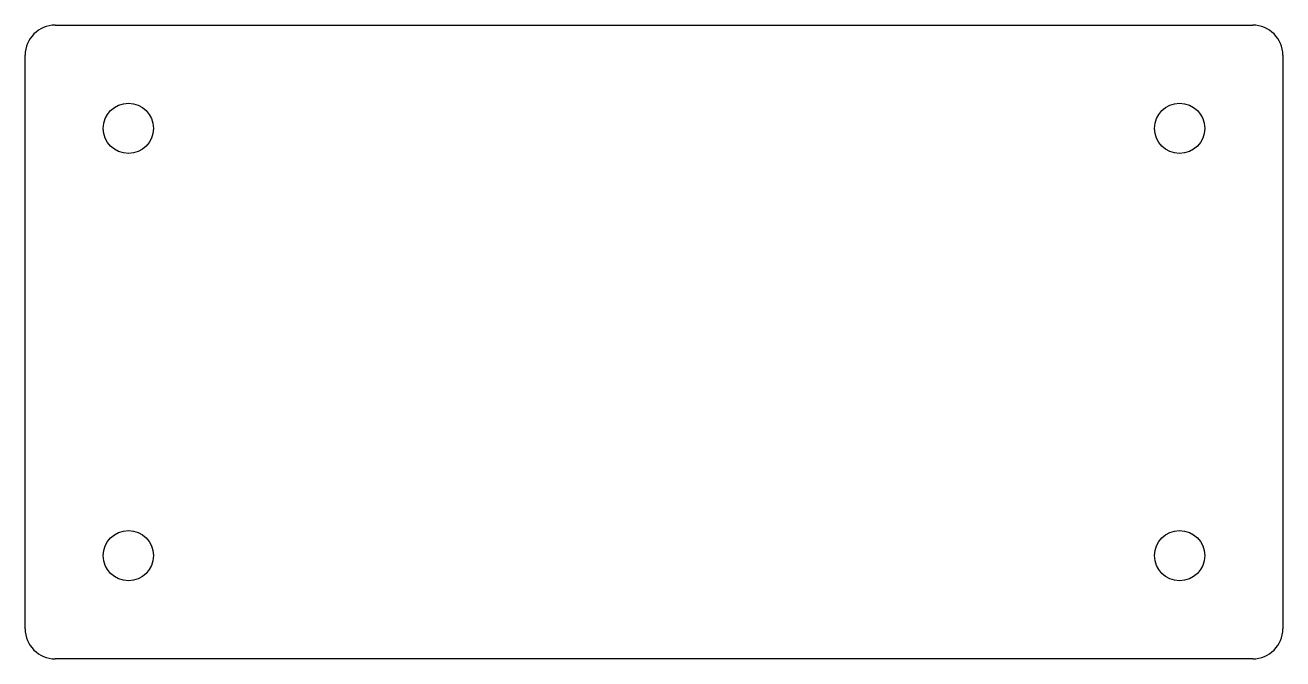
# Model space of a CAD drawing. Header units: millimetres. Extents: x -88 to 88, y -44 to 44.
import ezdxf

# ---------------------------------------------------------------- set-up
doc = ezdxf.new("R2010")
doc.units = ezdxf.units.MM
doc.layers.get('0').update_dxf_attribs({"linetype": 'CONTINUOUS'})

msp = doc.modelspace()

# ---------------------------------------------------------------- linework, layer by layer
for p, q in [((-83.5, 44.2), (83.5, 44.2)), ((-87.7, -40), (-87.7, 40)), ((87.7, 40), (87.7, -40)), ((83.5, -44.2), (-83.5, -44.2))]:
    msp.add_line(p, q)
for centre in [(-73.3, 29.8), (73.3, 29.8), (-73.3, -29.8), (73.3, -29.8)]:
    msp.add_circle(centre, 3.5)
for centre, start, end in [((-83.5, 40), 90, 180), ((83.5, 40), 0, 90), ((-83.5, -40), 180, 270), ((83.5, -40), -90, 0)]:
    msp.add_arc(centre, 4.2, start, end)

doc.saveas('drawing.dxf')
